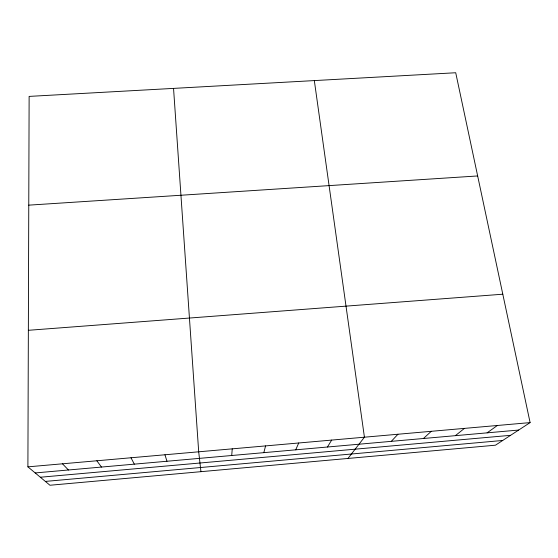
<?xml version="1.0" encoding="UTF-8"?>
<svg xmlns="http://www.w3.org/2000/svg" width="558" height="558" viewBox="0 0 558 558"><rect width="100%" height="100%" fill="white"/><g stroke="black" fill="none" stroke-linecap="round" stroke-linejoin="round"><path stroke-width="0.84" d="M27.9 466.851L29.128 96.401L455.719 72.749L530.1 422.601L495.462 445.193L49.948 485.251L27.9 466.851L530.1 422.601M231.723 455.509L232.24 448.848M263.815 452.664L265.58 445.905M295.719 449.832L298.725 442.989M327.448 447.014L331.668 440.088M347.976 458.453L364.423 437.2L314.328 80.589M391.304 441.35L397.959 434.243M423.424 438.504L431.299 431.306M455.363 435.672L464.43 428.384M487.106 432.855L497.366 425.482M35.196 472.94L518.675 430.051M40.343 477.236L510.598 435.324M45.351 481.415L502.716 440.464M28.353 330.301L502.8 294.206M28.765 205.149L477.662 175.951M62.475 463.803L68.432 469.996M96.841 460.775L101.472 467.06M130.997 457.769L134.318 464.151M164.952 454.777L166.975 461.25M200.95 471.67L198.697 451.799L173.545 88.394"/></g></svg>
